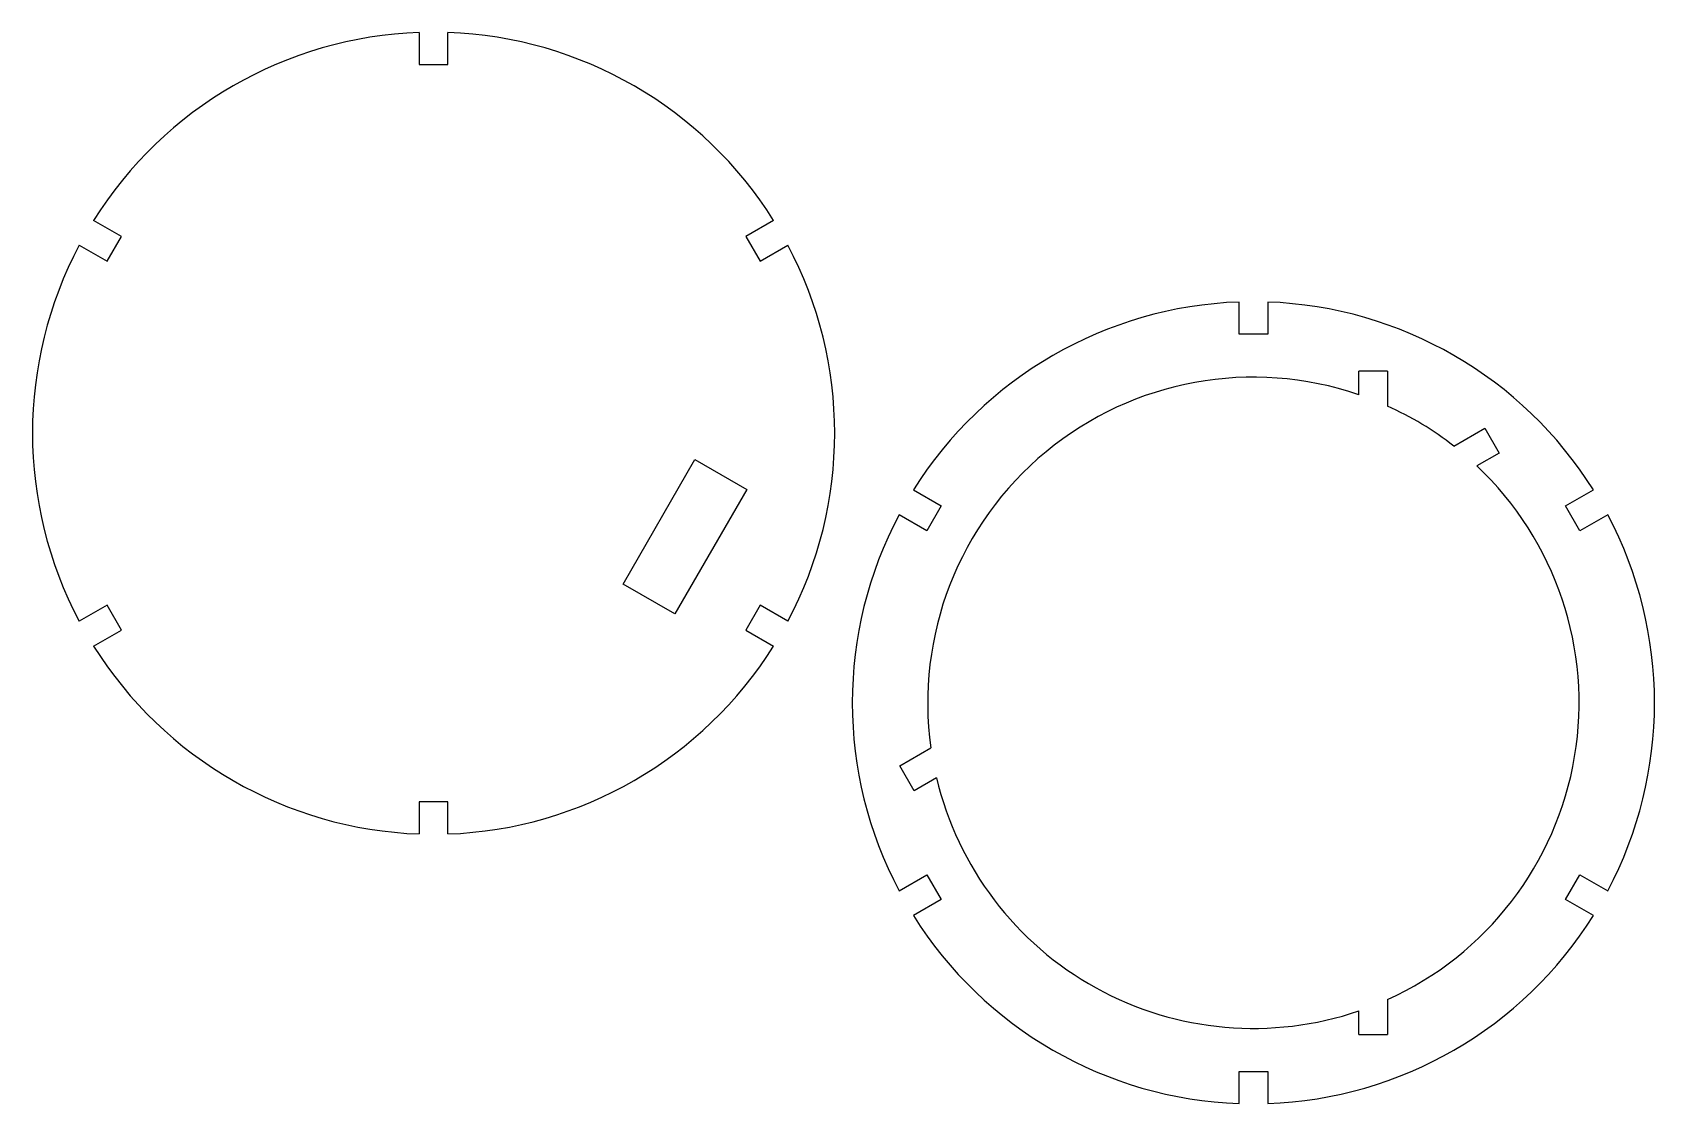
# Model space of a CAD drawing. Extents: x 5 to 141, y 5 to 94.
import ezdxf

# ---------------------------------------------------------------- set-up
doc = ezdxf.new("R2010")
doc.units = 0
doc.layers.get('0').update_dxf_attribs({"linetype": 'CONTINUOUS'})

msp = doc.modelspace()

# ---------------------------------------------------------------- linework, layer by layer
at = {"color": 7, "ltscale": 0.066962}
for p, q in [((37.668095, 94.424423), (37.668095, 91.745926)), ((40.068096, 91.745926), (40.068096, 94.424423)), ((80.059502, 52.787445), (77.739853, 54.126694))]:
    msp.add_line(p, q, dxfattribs=at)
at = {"color": 7, "ltscale": 0.06}
for p, q in [((37.668095, 91.745926), (40.068096, 91.745926)), ((11.594513, 75.306694), (12.794514, 77.385155)), ((64.941681, 77.385155), (66.141678, 75.306694)), ((108.533081, 69.226669), (106.133087, 69.226669)), ((118.533081, 66.126678), (116.133087, 66.126678)), ((126.654999, 61.36013), (127.854996, 59.28167)), ((81.259506, 54.865906), (80.059502, 52.787445)), ((134.606659, 52.787445), (133.406662, 54.865906)), ((12.794514, 44.506699), (11.594513, 46.585159)), ((66.141678, 46.585159), (64.941681, 44.506699)), ((79.011169, 31.081673), (77.811172, 33.160133)), ((40.068096, 30.145927), (37.668095, 30.145927)), ((80.059502, 24.065905), (81.259506, 21.987444)), ((133.406662, 21.987444), (134.606659, 24.065905)), ((116.133087, 10.726673), (118.533081, 10.726673)), ((106.133087, 7.626675), (108.533081, 7.626675))]:
    msp.add_line(p, q, dxfattribs=at)
at = {"color": 7, "ltscale": 0.066963}
for p, q in [((12.794514, 77.385155), (10.474863, 78.724411)), ((67.26133, 78.724411), (64.941681, 77.385155)), ((9.274864, 76.64595), (11.594513, 75.306694)), ((66.141678, 75.306694), (68.461327, 76.64595)), ((106.133087, 69.226669), (106.133087, 71.905174)), ((108.533081, 71.905174), (108.533081, 69.226669)), ((78.93985, 56.205154), (81.259506, 54.865906)), ((133.406662, 54.865906), (135.726318, 56.205154)), ((136.926315, 54.126694), (134.606659, 52.787445)), ((11.594513, 46.585159), (9.274864, 45.245907)), ((68.461327, 45.245907), (66.141678, 46.585159)), ((10.474863, 43.167446), (12.794514, 44.506699)), ((64.941681, 44.506699), (67.26133, 43.167446)), ((37.668095, 30.145927), (37.668095, 27.467426)), ((40.068096, 27.467426), (40.068096, 30.145927)), ((77.739853, 22.726654), (80.059502, 24.065905)), ((134.606659, 24.065905), (136.926315, 22.726654)), ((81.259506, 21.987444), (78.93985, 20.648193)), ((135.726318, 20.648193), (133.406662, 21.987444)), ((106.133087, 4.948174), (106.133087, 7.626675)), ((108.533081, 7.626675), (108.533081, 4.948174))]:
    msp.add_line(p, q, dxfattribs=at)
at = {"color": 7, "ltscale": 0.049072}
for p, q in [((116.133087, 64.163803), (116.133087, 66.126678)), ((116.133087, 10.726673), (116.133087, 12.689541))]:
    msp.add_line(p, q, dxfattribs=at)
at = {"color": 7, "ltscale": 0.072823}
for p, q in [((118.533081, 66.126678), (118.533081, 63.213768)), ((118.533081, 13.63958), (118.533081, 10.726673))]:
    msp.add_line(p, q, dxfattribs=at)
at = {"color": 7, "ltscale": 0.074623}
for p, q in [((124.069977, 59.867668), (126.654999, 61.36013)), ((77.811172, 33.160133), (80.396187, 34.652596))]:
    msp.add_line(p, q, dxfattribs=at)
at = {"color": 7, "ltscale": 0.3}
for p, q in [((54.688602, 48.347851), (60.688606, 58.740154)), ((65.01873, 56.240154), (59.01873, 45.847851))]:
    msp.add_line(p, q, dxfattribs=at)
at = {"color": 7, "ltscale": 0.125}
for p, q in [((60.688606, 58.740154), (65.01873, 56.240154)), ((59.01873, 45.847851), (54.688602, 48.347851))]:
    msp.add_line(p, q, dxfattribs=at)
at = {"color": 7, "ltscale": 0.053559}
for p, q in [((127.854996, 59.28167), (125.999649, 58.210487)), ((80.866516, 32.152859), (79.011169, 31.081673))]:
    msp.add_line(p, q, dxfattribs=at)
at = {"color": 7}
for centre, radius, start, end in [((38.868095, 60.945927), 33.5, 92.052823, 147.94717), ((38.868095, 60.945927), 33.5, 32.052826, 87.947175), ((38.868095, 60.945927), 33.5, 152.052825, 207.947172), ((38.868095, 60.945927), 33.5, 332.052816, 27.947177), ((107.333084, 38.426674), 33.5, 92.052823, 147.94717), ((107.333084, 38.426674), 33.5, 32.052826, 87.947175), ((107.333084, 38.426674), 27.200001, 71.123498, 187.975685), ((107.333084, 38.426674), 27.200001, 52.024311, 65.684263), ((107.333084, 38.426674), 27.200001, 294.315746, 46.664353), ((107.333084, 38.426674), 33.5, 152.052825, 207.947172), ((107.333084, 38.426674), 33.5, 332.052816, 27.947177), ((38.868095, 60.945927), 33.5, 212.052826, 267.947174), ((38.868095, 60.945927), 33.5, 272.052828, 327.947162), ((107.333084, 38.426674), 27.200001, 193.335634, 288.876513), ((107.333084, 38.426674), 33.5, 212.052826, 267.947174), ((107.333084, 38.426674), 33.5, 272.052828, 327.947162)]:
    msp.add_arc(centre, radius, start, end, dxfattribs=at)

doc.saveas('drawing.dxf')
